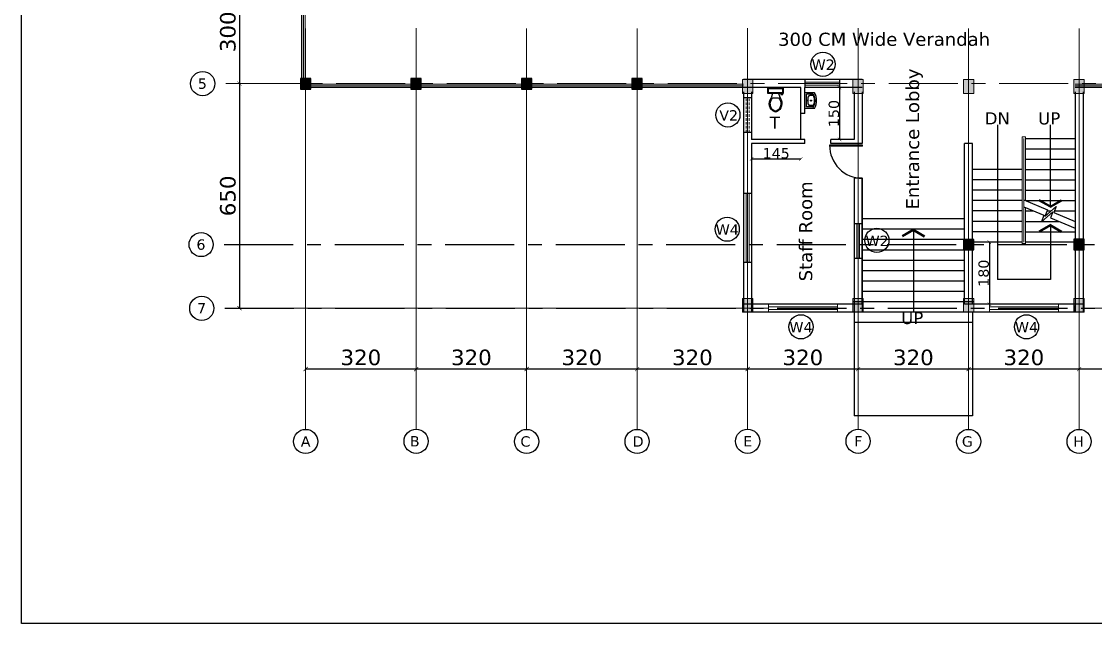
# Model space of a CAD drawing. Header units: millimetres. Extents: x 360755 to 379544, y -205643 to -201628.
# Drawn here: x 373935 to 377046, y -205594 to -203852 of the extents above; entities that cross this region are included whole.
import ezdxf
from ezdxf.enums import TextEntityAlignment as Align

# ---------------------------------------------------------------- set-up
doc = ezdxf.new("R2010")
doc.units = ezdxf.units.MM
doc.header["$LTSCALE"] = 2
doc.header["$MEASUREMENT"] = 0
doc.header["$PDMODE"] = 34
for name, pattern in [('CENTER', [2, 1.25, -0.25, 0.25, -0.25]), ('DASHED2', [0.375, 0.25, -0.125]), ('HIDDEN', [0.375, 0.25, -0.125])]:
    doc.linetypes.add(name, pattern=pattern)
for name, color, linetype in [('COLS', 2, 'Continuous'), ('DOOR N WINDOWS', 15, 'Continuous'), ('furniture', 141, 'Continuous'), ('p col', 103, 'Continuous'), ('p door', 23, 'Continuous'), ('p wall', 43, 'Continuous'), ('TEXT', 7, 'Continuous'), ('TEXT DWG', 10, 'Continuous'), ('trees', 3, 'Continuous'), ('Wall', 43, 'Continuous')]:
    doc.layers.add(name, color=color, linetype=linetype)
for name, color, linetype, lineweight in [('h ra', 223, 'Continuous', 9), ('hatch', 253, 'Continuous', 9), ('thin', 155, 'Continuous', 9)]:
    doc.layers.add(name, color=color, linetype=linetype, lineweight=lineweight)
doc.styles.add('ERNATFORDIM', font='verdana.ttf')
doc.styles.add('p1', font='verdana.ttf', dxfattribs={"height": 30})
doc.styles.add('S 40', font='verdana.ttf', dxfattribs={"height": 40})
doc.styles.add('S 45', font='verdana.ttf', dxfattribs={"height": 45})
doc.styles.add('ver25', font='verdana.ttf', dxfattribs={"height": 25})
doc.dimstyles.new('S 40', dxfattribs={"dimtxt": 35, "dimasz": 12, "dimexe": 1.25, "dimexo": 0.625, "dimgap": 10, "dimtad": 1, "dimdec": 0, "dimtxsty": 'S 40', "dimblk": 'ARCHTICK', "dimcen": 2.5, "dimclrd": 96, "dimclre": 128, "dimclrt": 96, "dimadec": 0, "dimazin": 0, "dimtfac": 1, "dimtdec": 0, "dimtmove": 1, "dimatfit": 3, "dimldrblk": 'OPEN30', "dimfxl": 1, "dimlwe": 5, "dimarcsym": 0})
doc.dimstyles.get("Standard").update_dxf_attribs({"dimtxt": 0.18, "dimasz": 0.18, "dimexe": 0.18, "dimexo": 0.0625, "dimgap": 0.09, "dimtad": 0, "dimtih": 1, "dimtoh": 1, "dimdec": 4, "dimzin": 0, "dimdsep": 46, "dimtxsty": 'Standard', "dimcen": 0.09, "dimadec": 0, "dimazin": 0, "dimtfac": 1, "dimtdec": 4, "dimtofl": 0, "dimtmove": 0, "dimatfit": 3, "dimfxl": 1, "dimtolj": 1, "dimtzin": 0, "dimarcsym": 0})

# ---------------------------------------------------------------- blocks, each defined once
blk = doc.blocks.new('A$C325B0907')
at = {"layer": 'furniture'}
for p, q in [((22.5, 17.1), (-22.5, 17.1)), ((-22.5, 17.1), (-22.5, 0)), ((-22.5, 0), (22.5, 0)), ((-20.4, 12.9), (-20.4, 4.3)), ((18.2, 15), (-18.2, 15)), ((-18.2, 2.1), (18.2, 2.1)), ((-8.6, 17.1), (-12.9, 30)), ((-8.6, 30), (8.6, 30)), ((8.6, 17.1), (12.9, 30)), ((15, 20.4), (21.4, 20.4)), ((15, 17.1), (15, 20.4)), ((21.4, 18.2), (17.1, 18.2)), ((17.1, 18.2), (17.1, 17.1)), ((20.4, 4.3), (20.4, 12.9)), ((21.4, 20.4), (21.4, 18.2)), ((22.5, 0), (22.5, 17.1))]:
    blk.add_line(p, q, dxfattribs=at)
for centre, major_axis, start_param, end_param in [((7.5, 46.2), (18.4, 18.4), 1.169867, 3.028682), ((9, 46.8), (17.2, 17.2), 1.327375, 3.117718), ((0, 59.7), (-6.06, 6.06), -1.208958, -0.361839), ((0, 62.1), (6.06, 6.06), 0.521165, 1.049632), ((-7.5, 46.2), (-18.4, 18.4), 3.2545, 5.113316), ((-9, 46.8), (-17.2, 17.2), 3.165464, 4.955807), ((-18.5, 13.1), (-1.34, 1.34), -0.927295, 0.927295), ((-18.5, 4), (1.34, 1.34), 2.214297, 4.068888), ((18.5, 13.1), (-1.34, 1.34), 3.785094, 5.639684), ((18.5, 4), (-1.34, 1.34), 2.214297, 4.068888)]:
    blk.add_ellipse(centre, major_axis=major_axis, ratio=1, start_param=start_param, end_param=end_param, dxfattribs=at)
blk = doc.blocks.new('A$C398B4A17')
at = {"color": 4}
for p, q in [((-25, -30.3), (-25, 0)), ((-25, 0), (25, 0)), ((25, -30.3), (25, 0)), ((-20.5, -25), (-20.5, -4.5)), ((-20.5, -4.5), (20.5, -4.5)), ((-16.1, -24.9), (-16.1, -15.2)), ((-11.6, -10.7), (11.6, -10.7)), ((16.1, -24.9), (16.1, -15.2)), ((20.5, -25), (20.5, -4.5))]:
    blk.add_line(p, q, dxfattribs=at)
for centre, radius in [((0, -19.6), 1.79), ((0, -19.6), 1.52), ((0, -7.6), 1.4)]:
    blk.add_circle(centre, radius, dxfattribs=at)
for centre, radius, start, end in [((0, 9.7), 47.2, 237.9844, 302.0156), ((-16.1, -25), 4.46, 180, 245.1395), ((0, 9.7), 42.7, 245.1395, 294.8605), ((-11.6, -15.2), 4.46, 90, 180), ((-11.6, -24.9), 4.46, 180, 251.4273), ((0, 9.7), 40.9, 251.4273, 288.5727), ((11.6, -15.2), 4.46, 0, 90), ((11.6, -24.9), 4.46, 288.5727, 0), ((16.1, -25), 4.46, 294.8605, 0)]:
    blk.add_arc(centre, radius, start, end, dxfattribs=at)
blk = doc.blocks.new('_ArchTick')
at = {"layer": 'p col', "color": 0, "const_width": 0.15}
blk.add_lwpolyline([(-0.5, -0.5), (0.5, 0.5)], dxfattribs=at)
blk = doc.blocks.new('*D792')
at = {"layer": 'Defpoints', "color": 0}
for p in [(374769.9, -203731.4), (374566.9, -204031.4), (374769.9, -204031.4)]:
    blk.add_point(p, dxfattribs=at)
at = {"layer": 'Wall', "color": 128, "lineweight": 5}
for p, q in [((374769.3, -203731.4), (374565.6, -203731.4)), ((374769.3, -204031.4), (374565.6, -204031.4))]:
    blk.add_line(p, q, dxfattribs=at)
at = {"layer": 'Wall', "color": 96, "lineweight": -2}
blk.add_line((374566.9, -203731.4), (374566.9, -204031.4), dxfattribs=at)
at = {"layer": 'Wall', "color": 96, "lineweight": -2, "xscale": 12, "yscale": 12, "zscale": 12}
for p, rotation in [((374566.9, -203731.4), 90), ((374566.9, -204031.4), 270)]:
    blk.add_blockref('_ArchTick', p, dxfattribs=dict(at, rotation=rotation))
at = {"layer": 'Wall', "color": 96, "insert": (374533.4, -203881.4), "char_height": 45, "attachment_point": 5, "rotation": 90, "style": 'S 45'}
blk.add_mtext('300', dxfattribs=at)
blk = doc.blocks.new('_Open30')
at = {"color": 0, "linetype": 'ByBlock', "lineweight": -2}
for p, q in [((-1, 0.27), (0, 0)), ((0, 0), (-1, -0.27)), ((0, 0), (-1, 0))]:
    blk.add_line(p, q, dxfattribs=at)
blk = doc.blocks.new('*D812')
at = {"layer": 'Defpoints', "color": 0}
for p in [(376998.4, -204054.9), (377318.4, -204054.9), (376998.4, -204857.5)]:
    blk.add_point(p, dxfattribs=at)
at = {"layer": 'Wall', "color": 128, "lineweight": 5}
for p, q in [((376998.4, -204055.6), (376998.4, -204858.7)), ((377318.4, -204055.6), (377318.4, -204858.7))]:
    blk.add_line(p, q, dxfattribs=at)
at = {"layer": 'Wall', "color": 96, "lineweight": -2}
blk.add_line((377318.4, -204857.5), (376998.4, -204857.5), dxfattribs=at)
at = {"layer": 'Wall', "color": 96, "lineweight": -2, "xscale": 12, "yscale": 12, "zscale": 12, "rotation": 180}
blk.add_blockref('_ArchTick', (376998.4, -204857.5), dxfattribs=at)
at = {"layer": 'Wall', "color": 96, "lineweight": -2, "xscale": 12, "yscale": 12, "zscale": 12}
blk.add_blockref('_ArchTick', (377318.4, -204857.5), dxfattribs=at)
at = {"layer": 'Wall', "color": 96, "insert": (377158.4, -204824), "char_height": 45, "attachment_point": 5, "style": 'S 45'}
blk.add_mtext('320', dxfattribs=at)
blk = doc.blocks.new('*D813')
at = {"layer": 'Defpoints', "color": 0}
for p in [(376678.4, -204054.9), (376998.4, -204054.9), (376678.4, -204857.5)]:
    blk.add_point(p, dxfattribs=at)
at = {"layer": 'Wall', "color": 128, "lineweight": 5}
for p, q in [((376678.4, -204055.6), (376678.4, -204858.7)), ((376998.4, -204055.6), (376998.4, -204858.7))]:
    blk.add_line(p, q, dxfattribs=at)
at = {"layer": 'Wall', "color": 96, "lineweight": -2}
blk.add_line((376998.4, -204857.5), (376678.4, -204857.5), dxfattribs=at)
at = {"layer": 'Wall', "color": 96, "lineweight": -2, "xscale": 12, "yscale": 12, "zscale": 12, "rotation": 180}
blk.add_blockref('_ArchTick', (376678.4, -204857.5), dxfattribs=at)
at = {"layer": 'Wall', "color": 96, "lineweight": -2, "xscale": 12, "yscale": 12, "zscale": 12}
blk.add_blockref('_ArchTick', (376998.4, -204857.5), dxfattribs=at)
at = {"layer": 'Wall', "color": 96, "insert": (376838.4, -204824), "char_height": 45, "attachment_point": 5, "style": 'S 45'}
blk.add_mtext('320', dxfattribs=at)
blk = doc.blocks.new('*D814')
at = {"layer": 'Defpoints', "color": 0}
for p in [(376358.4, -204054.9), (376678.4, -204054.9), (376358.4, -204857.5)]:
    blk.add_point(p, dxfattribs=at)
at = {"layer": 'Wall', "color": 128, "lineweight": 5}
for p, q in [((376358.4, -204055.6), (376358.4, -204858.7)), ((376678.4, -204055.6), (376678.4, -204858.7))]:
    blk.add_line(p, q, dxfattribs=at)
at = {"layer": 'Wall', "color": 96, "lineweight": -2}
blk.add_line((376678.4, -204857.5), (376358.4, -204857.5), dxfattribs=at)
at = {"layer": 'Wall', "color": 96, "lineweight": -2, "xscale": 12, "yscale": 12, "zscale": 12, "rotation": 180}
blk.add_blockref('_ArchTick', (376358.4, -204857.5), dxfattribs=at)
at = {"layer": 'Wall', "color": 96, "lineweight": -2, "xscale": 12, "yscale": 12, "zscale": 12}
blk.add_blockref('_ArchTick', (376678.4, -204857.5), dxfattribs=at)
at = {"layer": 'Wall', "color": 96, "insert": (376518.4, -204824), "char_height": 45, "attachment_point": 5, "style": 'S 45'}
blk.add_mtext('320', dxfattribs=at)
blk = doc.blocks.new('*D815')
at = {"layer": 'Defpoints', "color": 0}
for p in [(376038.4, -204042.9), (376358.4, -204054.9), (376038.4, -204857.5)]:
    blk.add_point(p, dxfattribs=at)
at = {"layer": 'Wall', "color": 128, "lineweight": 5}
for p, q in [((376038.4, -204043.6), (376038.4, -204858.7)), ((376358.4, -204055.6), (376358.4, -204858.7))]:
    blk.add_line(p, q, dxfattribs=at)
at = {"layer": 'Wall', "color": 96, "lineweight": -2}
blk.add_line((376358.4, -204857.5), (376038.4, -204857.5), dxfattribs=at)
at = {"layer": 'Wall', "color": 96, "lineweight": -2, "xscale": 12, "yscale": 12, "zscale": 12, "rotation": 180}
blk.add_blockref('_ArchTick', (376038.4, -204857.5), dxfattribs=at)
at = {"layer": 'Wall', "color": 96, "lineweight": -2, "xscale": 12, "yscale": 12, "zscale": 12}
blk.add_blockref('_ArchTick', (376358.4, -204857.5), dxfattribs=at)
at = {"layer": 'Wall', "color": 96, "insert": (376198.4, -204824), "char_height": 45, "attachment_point": 5, "style": 'S 45'}
blk.add_mtext('320', dxfattribs=at)
blk = doc.blocks.new('*D816')
at = {"layer": 'Defpoints', "color": 0}
for p in [(375718.4, -204054.9), (376038.4, -204042.9), (375718.4, -204857.5)]:
    blk.add_point(p, dxfattribs=at)
at = {"layer": 'Wall', "color": 128, "lineweight": 5}
for p, q in [((375718.4, -204055.6), (375718.4, -204858.7)), ((376038.4, -204043.6), (376038.4, -204858.7))]:
    blk.add_line(p, q, dxfattribs=at)
at = {"layer": 'Wall', "color": 96, "lineweight": -2}
blk.add_line((376038.4, -204857.5), (375718.4, -204857.5), dxfattribs=at)
at = {"layer": 'Wall', "color": 96, "lineweight": -2, "xscale": 12, "yscale": 12, "zscale": 12, "rotation": 180}
blk.add_blockref('_ArchTick', (375718.4, -204857.5), dxfattribs=at)
at = {"layer": 'Wall', "color": 96, "lineweight": -2, "xscale": 12, "yscale": 12, "zscale": 12}
blk.add_blockref('_ArchTick', (376038.4, -204857.5), dxfattribs=at)
at = {"layer": 'Wall', "color": 96, "insert": (375878.4, -204824), "char_height": 45, "attachment_point": 5, "style": 'S 45'}
blk.add_mtext('320', dxfattribs=at)
blk = doc.blocks.new('*D817')
at = {"layer": 'Defpoints', "color": 0}
for p in [(375398.4, -204054.9), (375718.4, -204054.9), (375398.4, -204857.5)]:
    blk.add_point(p, dxfattribs=at)
at = {"layer": 'Wall', "color": 128, "lineweight": 5}
for p, q in [((375398.4, -204055.6), (375398.4, -204858.7)), ((375718.4, -204055.6), (375718.4, -204858.7))]:
    blk.add_line(p, q, dxfattribs=at)
at = {"layer": 'Wall', "color": 96, "lineweight": -2}
blk.add_line((375718.4, -204857.5), (375398.4, -204857.5), dxfattribs=at)
at = {"layer": 'Wall', "color": 96, "lineweight": -2, "xscale": 12, "yscale": 12, "zscale": 12, "rotation": 180}
blk.add_blockref('_ArchTick', (375398.4, -204857.5), dxfattribs=at)
at = {"layer": 'Wall', "color": 96, "lineweight": -2, "xscale": 12, "yscale": 12, "zscale": 12}
blk.add_blockref('_ArchTick', (375718.4, -204857.5), dxfattribs=at)
at = {"layer": 'Wall', "color": 96, "insert": (375558.4, -204824), "char_height": 45, "attachment_point": 5, "style": 'S 45'}
blk.add_mtext('320', dxfattribs=at)
blk = doc.blocks.new('*D818')
at = {"layer": 'Defpoints', "color": 0}
for p in [(375078.4, -204054.9), (375398.4, -204054.9), (375078.4, -204857.5)]:
    blk.add_point(p, dxfattribs=at)
at = {"layer": 'Wall', "color": 128, "lineweight": 5}
for p, q in [((375078.4, -204055.6), (375078.4, -204858.7)), ((375398.4, -204055.6), (375398.4, -204858.7))]:
    blk.add_line(p, q, dxfattribs=at)
at = {"layer": 'Wall', "color": 96, "lineweight": -2}
blk.add_line((375398.4, -204857.5), (375078.4, -204857.5), dxfattribs=at)
at = {"layer": 'Wall', "color": 96, "lineweight": -2, "xscale": 12, "yscale": 12, "zscale": 12, "rotation": 180}
blk.add_blockref('_ArchTick', (375078.4, -204857.5), dxfattribs=at)
at = {"layer": 'Wall', "color": 96, "lineweight": -2, "xscale": 12, "yscale": 12, "zscale": 12}
blk.add_blockref('_ArchTick', (375398.4, -204857.5), dxfattribs=at)
at = {"layer": 'Wall', "color": 96, "insert": (375238.4, -204824), "char_height": 45, "attachment_point": 5, "style": 'S 45'}
blk.add_mtext('320', dxfattribs=at)
blk = doc.blocks.new('*D819')
at = {"layer": 'Defpoints', "color": 0}
for p in [(374758.4, -204054.9), (375078.4, -204054.9), (374758.4, -204857.5)]:
    blk.add_point(p, dxfattribs=at)
at = {"layer": 'Wall', "color": 128, "lineweight": 5}
for p, q in [((374758.4, -204055.6), (374758.4, -204858.7)), ((375078.4, -204055.6), (375078.4, -204858.7))]:
    blk.add_line(p, q, dxfattribs=at)
at = {"layer": 'Wall', "color": 96, "lineweight": -2}
blk.add_line((375078.4, -204857.5), (374758.4, -204857.5), dxfattribs=at)
at = {"layer": 'Wall', "color": 96, "lineweight": -2, "xscale": 12, "yscale": 12, "zscale": 12, "rotation": 180}
blk.add_blockref('_ArchTick', (374758.4, -204857.5), dxfattribs=at)
at = {"layer": 'Wall', "color": 96, "lineweight": -2, "xscale": 12, "yscale": 12, "zscale": 12}
blk.add_blockref('_ArchTick', (375078.4, -204857.5), dxfattribs=at)
at = {"layer": 'Wall', "color": 96, "insert": (374918.4, -204824), "char_height": 45, "attachment_point": 5, "style": 'S 45'}
blk.add_mtext('320', dxfattribs=at)
blk = doc.blocks.new('*D820')
at = {"layer": 'Defpoints', "color": 0}
for p in [(374746.9, -204031.4), (374566.8, -204680.9), (376098.4, -204680.9)]:
    blk.add_point(p, dxfattribs=at)
at = {"layer": 'Wall', "color": 128, "lineweight": 5}
for p, q in [((374746.3, -204031.4), (374565.6, -204031.4)), ((376097.8, -204680.9), (374565.6, -204680.9))]:
    blk.add_line(p, q, dxfattribs=at)
at = {"layer": 'Wall', "color": 96, "lineweight": -2}
blk.add_line((374566.8, -204031.4), (374566.8, -204680.9), dxfattribs=at)
at = {"layer": 'Wall', "color": 96, "lineweight": -2, "xscale": 12, "yscale": 12, "zscale": 12}
for p, rotation in [((374566.8, -204031.4), 90), ((374566.8, -204680.9), 270)]:
    blk.add_blockref('_ArchTick', p, dxfattribs=dict(at, rotation=rotation))
at = {"layer": 'Wall', "color": 96, "insert": (374533.4, -204356.2), "char_height": 45, "attachment_point": 5, "rotation": 90, "style": 'S 45'}
blk.add_mtext('650', dxfattribs=at)
blk = doc.blocks.new('*D821')
at = {"layer": 'Defpoints', "color": 0}
for p in [(378289.9, -204031.4), (377009.9, -204681.4), (378458.3, -204681.4)]:
    blk.add_point(p, dxfattribs=at)
at = {"layer": 'Wall', "color": 128, "lineweight": 5}
for p, q in [((378290.5, -204031.4), (378459.5, -204031.4)), ((377010.5, -204681.4), (378459.5, -204681.4))]:
    blk.add_line(p, q, dxfattribs=at)
at = {"layer": 'Wall', "color": 96, "lineweight": -2}
blk.add_line((378458.3, -204031.4), (378458.3, -204681.4), dxfattribs=at)
at = {"layer": 'Wall', "color": 96, "lineweight": -2, "xscale": 12, "yscale": 12, "zscale": 12}
for p, rotation in [((378458.3, -204031.4), 90), ((378458.3, -204681.4), 270)]:
    blk.add_blockref('_ArchTick', p, dxfattribs=dict(at, rotation=rotation))
at = {"layer": 'Wall', "color": 96, "insert": (378424.9, -204356.4), "char_height": 45, "attachment_point": 5, "rotation": 90, "style": 'S 45'}
blk.add_mtext('650', dxfattribs=at)
blk = doc.blocks.new('*D857')
at = {"layer": 'Defpoints', "color": 0}
for p in [(376323.9, -204042.9), (376304.5, -204192.9), (376323.9, -204192.9)]:
    blk.add_point(p, dxfattribs=at)
at = {"layer": 'p wall', "color": 128, "linetype": 'HIDDEN', "lineweight": 5}
for p, q in [((376308.5, -204042.9), (376303.3, -204042.9)), ((376308.5, -204192.9), (376303.3, -204192.9))]:
    blk.add_line(p, q, dxfattribs=at)
at = {"layer": 'p wall', "color": 96, "lineweight": -2}
blk.add_line((376304.5, -204042.9), (376304.5, -204192.9), dxfattribs=at)
at = {"layer": 'p wall', "color": 96, "lineweight": -2, "xscale": 10, "yscale": 10, "zscale": 10}
for p, rotation in [((376304.5, -204042.9), 90), ((376304.5, -204192.9), 270)]:
    blk.add_blockref('_ArchTick', p, dxfattribs=dict(at, rotation=rotation))
at = {"layer": 'p wall', "color": 96, "insert": (376288.3, -204117.9), "char_height": 30, "attachment_point": 5, "rotation": 90, "style": 'p1'}
blk.add_mtext('150', dxfattribs=at)
blk = doc.blocks.new('*D859')
at = {"layer": 'Defpoints', "color": 0}
for p in [(376693.4, -204489.9), (376693.4, -204669.9), (376738.4, -204669.9)]:
    blk.add_point(p, dxfattribs=at)
at = {"layer": 'p wall', "color": 128, "linetype": 'HIDDEN', "lineweight": 5}
for p, q in [((376734.4, -204489.9), (376739.7, -204489.9)), ((376734.4, -204669.9), (376739.7, -204669.9))]:
    blk.add_line(p, q, dxfattribs=at)
at = {"layer": 'p wall', "color": 96, "lineweight": -2}
blk.add_line((376738.4, -204489.9), (376738.4, -204669.9), dxfattribs=at)
at = {"layer": 'p wall', "color": 96, "lineweight": -2, "xscale": 10, "yscale": 10, "zscale": 10}
for p, rotation in [((376738.4, -204489.9), 90), ((376738.4, -204669.9), 270)]:
    blk.add_blockref('_ArchTick', p, dxfattribs=dict(at, rotation=rotation))
at = {"layer": 'p wall', "color": 96, "insert": (376722.1, -204579.9), "char_height": 30, "attachment_point": 5, "rotation": 90, "style": 'p1'}
blk.add_mtext('180', dxfattribs=at)

msp = doc.modelspace()

# ---------------------------------------------------------------- hatches: boundary and pattern name
at = {"layer": 'hatch', "linetype": 'Continuous'}
for points in [[(374773.4, -204047), (374743.4, -204047), (374743.4, -204017), (374773.4, -204017)], [(375093.4, -204047), (375063.4, -204047), (375063.4, -204017), (375093.4, -204017)], [(375413.4, -204047), (375383.4, -204047), (375383.4, -204017), (375413.4, -204017)], [(375733.4, -204047), (375703.4, -204047), (375703.4, -204017), (375733.4, -204017)], [(376053.4, -204059.9), (376023.4, -204059.9), (376023.4, -204019.9), (376053.4, -204019.9)], [(376373.4, -204059.9), (376343.4, -204059.9), (376343.4, -204019.9), (376373.4, -204019.9)], [(376693.4, -204059.9), (376663.4, -204059.9), (376663.4, -204019.9), (376693.4, -204019.9)], [(377013.4, -204059.9), (376983.4, -204059.9), (376983.4, -204019.9), (377013.4, -204019.9)], [(376693.4, -204512.1), (376663.4, -204512.1), (376663.4, -204482.1), (376693.4, -204482.1)], [(377013.4, -204511.9), (376983.4, -204511.9), (376983.4, -204481.9), (377013.4, -204481.9)], [(376053.4, -204692.9), (376023.4, -204692.9), (376023.4, -204652.9), (376053.4, -204652.9)], [(376373.4, -204692.9), (376343.4, -204692.9), (376343.4, -204652.9), (376373.4, -204652.9)], [(376693.4, -204692.9), (376663.4, -204692.9), (376663.4, -204652.9), (376693.4, -204652.9)], [(377013.4, -204692.9), (376983.4, -204692.9), (376983.4, -204652.9), (377013.4, -204652.9)]]:
    msp.add_hatch(color=7, dxfattribs=at).paths.add_polyline_path(points)

# ---------------------------------------------------------------- linework, layer by layer
at = {"color": 7}
msp.add_lwpolyline([(373935.5, -205593.7), (373935.5, -201628.1), (379544.1, -201628.1), (379544.1, -205593.7)], close=True, dxfattribs=at)
at = {"layer": 'COLS', "color": 7, "linetype": 'Continuous'}
for p, q in [((374773.4, -204017), (374743.4, -204017)), ((374743.4, -204017), (374743.4, -204047)), ((374773.4, -204047), (374773.4, -204017)), ((375093.4, -204017), (375063.4, -204017)), ((375063.4, -204017), (375063.4, -204047)), ((375093.4, -204047), (375093.4, -204017)), ((375413.4, -204017), (375383.4, -204017)), ((375383.4, -204017), (375383.4, -204047)), ((375413.4, -204047), (375413.4, -204017)), ((375733.4, -204017), (375703.4, -204017)), ((375703.4, -204017), (375703.4, -204047)), ((375733.4, -204047), (375733.4, -204017)), ((374743.4, -204047), (374773.4, -204047)), ((375063.4, -204047), (375093.4, -204047)), ((375383.4, -204047), (375413.4, -204047)), ((375703.4, -204047), (375733.4, -204047)), ((376693.4, -204482.1), (376663.4, -204482.1)), ((376663.4, -204482.1), (376663.4, -204512.1)), ((376693.4, -204512.1), (376693.4, -204482.1)), ((377013.4, -204481.9), (376983.4, -204481.9)), ((376983.4, -204481.9), (376983.4, -204511.9)), ((377013.4, -204511.9), (377013.4, -204481.9)), ((376663.4, -204512.1), (376693.4, -204512.1)), ((376983.4, -204511.9), (377013.4, -204511.9))]:
    msp.add_line(p, q, dxfattribs=at)
at = {"layer": 'DOOR N WINDOWS', "color": 7, "ltscale": 8}
for p, q in [((376370.9, -204209.9), (376275.9, -204209.9)), ((376370.9, -204211.9), (376275.9, -204211.9)), ((376370.9, -204211.9), (376370.9, -204209.9))]:
    msp.add_line(p, q, dxfattribs=at)
msp.add_arc((376369.9, -204210.9), 94, 179.3905, 270.6095, dxfattribs=at)
at = {"layer": 'h ra', "color": 7, "linetype": 'Continuous'}
for p, q in [((374751.9, -203764.9), (374751.9, -204042.9)), ((374756.9, -203764.9), (374756.9, -204042.9)), ((374746.9, -204032.9), (376026.9, -204032.9)), ((374746.9, -204037.9), (376026.9, -204037.9)), ((378289.9, -204032.9), (376986.9, -204032.9)), ((378289.9, -204037.9), (376986.9, -204037.9)), ((376833.4, -204184.9), (376843.4, -204184.9)), ((376833.4, -204494.9), (376833.4, -204184.9)), ((376838.4, -204489.9), (376838.4, -204189.9)), ((376843.4, -204369.9), (376843.4, -204184.9)), ((376843.4, -204494.9), (376843.4, -204389.9))]:
    msp.add_line(p, q, dxfattribs=at)
at = {"layer": 'hatch', "color": 7, "linetype": 'Continuous'}
for points in [[(376053.4, -204059.9), (376023.4, -204059.9), (376023.4, -204019.9), (376053.4, -204019.9)], [(376373.4, -204059.9), (376343.4, -204059.9), (376343.4, -204019.9), (376373.4, -204019.9)], [(376693.4, -204059.9), (376663.4, -204059.9), (376663.4, -204019.9), (376693.4, -204019.9)], [(377013.4, -204059.9), (376983.4, -204059.9), (376983.4, -204019.9), (377013.4, -204019.9)], [(376053.4, -204692.9), (376023.4, -204692.9), (376023.4, -204652.9), (376053.4, -204652.9)], [(376373.4, -204692.9), (376343.4, -204692.9), (376343.4, -204652.9), (376373.4, -204652.9)], [(376693.4, -204692.9), (376663.4, -204692.9), (376663.4, -204652.9), (376693.4, -204652.9)], [(377013.4, -204692.9), (376983.4, -204692.9), (376983.4, -204652.9), (377013.4, -204652.9)]]:
    msp.add_lwpolyline(points, close=True, dxfattribs=at)
at = {"layer": 'p door', "color": 7, "lineweight": 15}
for p, q in [((376304.4, -204027.4), (376204.4, -204027.4)), ((376304.4, -204035.4), (376204.4, -204035.4)), ((376034.4, -204548.9), (376034.4, -204348.9)), ((376042.4, -204548.9), (376042.4, -204348.9)), ((376354.4, -204537.4), (376354.4, -204437.4)), ((376362.4, -204537.4), (376362.4, -204437.4)), ((376098.4, -204669.4), (376098.4, -204692.4)), ((376298.4, -204676.9), (376098.4, -204676.9)), ((376298.4, -204684.9), (376098.4, -204684.9)), ((376298.4, -204669.4), (376298.4, -204692.4)), ((376738.4, -204669.4), (376738.4, -204692.4)), ((376938.4, -204676.9), (376738.4, -204676.9)), ((376938.4, -204684.9), (376738.4, -204684.9)), ((376938.4, -204669.4), (376938.4, -204692.4))]:
    msp.add_line(p, q, dxfattribs=at)
at = {"layer": 'p door', "color": 7, "linetype": 'DASHED2', "lineweight": 15, "ltscale": 15}
for p, q in [((376034.4, -204172.6), (376034.4, -204072.6)), ((376042.4, -204172.6), (376042.4, -204072.6))]:
    msp.add_line(p, q, dxfattribs=at)
at = {"layer": 'p wall', "color": 7, "linetype": 'Continuous'}
for p, q in [((374746.9, -202519.9), (374746.9, -204042.9)), ((376369.9, -204019.9), (376026.9, -204019.9)), ((376192.4, -204042.9), (374746.9, -204042.9)), ((376049.9, -204042.9), (375884.4, -204042.9)), ((376026.9, -204054.9), (376026.9, -204692.9)), ((376049.9, -204054.9), (376049.9, -204192.9)), ((376369.9, -204042.9), (376204.4, -204042.9)), ((376346.9, -204054.9), (376346.9, -204192.9)), ((376369.9, -204054.9), (376369.9, -204204.9)), ((378289.9, -204042.9), (376986.9, -204042.9)), ((376986.9, -204054.9), (376986.9, -204692.9)), ((377009.9, -204054.9), (377009.9, -204692.9)), ((376204.4, -204117.9), (376192.4, -204117.9)), ((376761.7, -204151), (376761.7, -204597.8)), ((376915.2, -204385.8), (376915.2, -204150.5)), ((376204.4, -204192.9), (376049.9, -204192.9)), ((376346.9, -204192.9), (376279.4, -204192.9)), ((376843.4, -204189.9), (376986.9, -204189.9)), ((376204.4, -204204.9), (376049.9, -204204.9)), ((376049.9, -204204.9), (376049.9, -204692.9)), ((376369.9, -204204.9), (376279.4, -204204.9)), ((376843.4, -204219.9), (376986.9, -204219.9)), ((376843.4, -204249.9), (376986.9, -204249.9)), ((376833.4, -204279.9), (376689.9, -204279.9)), ((376843.4, -204279.9), (376986.9, -204279.9)), ((376369.9, -204304.9), (376346.9, -204304.9)), ((376346.9, -204304.9), (376346.9, -204992.9)), ((376369.9, -204304.9), (376369.9, -204692.9)), ((376833.4, -204309.9), (376689.9, -204309.9)), ((376843.4, -204309.9), (376986.9, -204309.9)), ((376833.4, -204339.9), (376689.9, -204339.9)), ((376843.4, -204339.9), (376986.9, -204339.9)), ((376833.4, -204369.9), (376689.9, -204369.9)), ((376843.4, -204369.9), (376986.9, -204369.9)), ((376915.2, -204389.3), (376882.2, -204370.3)), ((376915.2, -204385.8), (376883.7, -204367.7)), ((376915.2, -204385.8), (376946.6, -204367.7)), ((376915.2, -204389.3), (376948.1, -204370.3)), ((376833.4, -204399.9), (376689.9, -204399.9)), ((376843.4, -204399.9), (376867.4, -204399.9)), ((376905.1, -204399.9), (376917.2, -204399.9)), ((376926.7, -204399.9), (376986.9, -204399.9)), ((376666.9, -204422.9), (376369.9, -204422.9)), ((376833.4, -204429.9), (376689.9, -204429.9)), ((376843.4, -204429.9), (376939.2, -204429.9)), ((376915.2, -204439.4), (376882.2, -204458.4)), ((376915.2, -204442.9), (376883.7, -204461)), ((376915.2, -204439.4), (376948.1, -204458.4)), ((376915.2, -204442.9), (376946.6, -204461)), ((376915.2, -204442.9), (376915.2, -204597.8)), ((376666.9, -204452.9), (376369.9, -204452.9)), ((376518.4, -204452.9), (376485.5, -204472)), ((376518.4, -204456.4), (376487, -204474.6)), ((376518.4, -204452.9), (376551.3, -204472)), ((376518.4, -204456.4), (376549.8, -204474.6)), ((376518.4, -204456.4), (376518.4, -204691.8)), ((376833.4, -204459.9), (376689.9, -204459.9)), ((376843.4, -204459.9), (376986.9, -204459.9)), ((376666.9, -204482.9), (376369.9, -204482.9)), ((376833.4, -204489.9), (376689.9, -204489.9)), ((376843.4, -204494.9), (376833.4, -204494.9)), ((376986.9, -204489.9), (376843.4, -204489.9)), ((376666.9, -204512.9), (376369.9, -204512.9)), ((376666.9, -204542.9), (376369.9, -204542.9)), ((376666.9, -204572.9), (376369.9, -204572.9)), ((376915.2, -204597.8), (376761.7, -204597.8)), ((376666.9, -204602.9), (376369.9, -204602.9)), ((376666.9, -204632.9), (376369.9, -204632.9)), ((376693.4, -204662.9), (376343.4, -204662.9)), ((376369.9, -204669.9), (376026.9, -204669.9)), ((376369.9, -204669.9), (376026.9, -204669.9)), ((377009.9, -204692.9), (376026.9, -204692.9)), ((377009.9, -204669.9), (376666.9, -204669.9)), ((376689.9, -204722.9), (376346.9, -204722.9))]:
    msp.add_line(p, q, dxfattribs=at)
at = {"layer": 'p wall', "color": 7}
for p, q in [((376049.9, -204249.4), (376192.4, -204249.4)), ((376986.9, -204669.9), (376983.4, -204692.9))]:
    msp.add_line(p, q, dxfattribs=at)
at = {"layer": 'p wall', "color": 7, "linetype": 'Continuous', "flags": 128}
for points in [[(376838.4, -204367.9), (376906.4, -204396.3)], [(376838.4, -204387.8), (376896.7, -204412.2)], [(376896.7, -204412.2), (376889.8, -204431.4), (376922.5, -204402.8), (376915.3, -204420)], [(376906.4, -204396.3), (376899.5, -204415.5), (376932.2, -204386.8), (376925, -204404)], [(376925, -204404), (376986.9, -204429.9)], [(376915.3, -204420), (376986.9, -204449.9)]]:
    msp.add_lwpolyline(points, dxfattribs=at)
at = {"layer": 'p wall', "color": 7}
for centre in [(376256.5, -203975.3), (375981.3, -204122), (375979.3, -204452.7), (376412.7, -204485.1), (376192.8, -204735.2), (376846.1, -204735.2)]:
    msp.add_circle(centre, 35, dxfattribs=at)
at = {"layer": 'thin', "color": 7, "linetype": 'CENTER', "lineweight": 5, "ltscale": 80}
for p, q in [((374758.4, -205031.9), (374758.4, -201768.3)), ((375078.4, -205031.3), (375078.4, -201767.7)), ((375398.4, -205031.9), (375398.4, -201768.3)), ((375718.4, -205031.9), (375718.4, -201768.3)), ((376038.4, -205031.3), (376038.4, -201767.7)), ((376358.4, -205031.3), (376358.4, -201767.7)), ((376678.4, -205031.9), (376678.4, -201768.3)), ((376998.4, -205031.9), (376998.4, -201768.3)), ((378567, -204031.4), (374495.2, -204031.4)), ((378562.6, -204497.1), (374490.8, -204497.1)), ((378562.6, -204497.6), (374490.8, -204497.6)), ((378564.4, -204681.6), (374492.6, -204681.6)), ((378564.4, -204682.1), (374492.6, -204682.1))]:
    msp.add_line(p, q, dxfattribs=at)
at = {"layer": 'trees', "color": 7}
for centre in [(374460.2, -204031.4), (374455.8, -204497.1), (374457.6, -204681.6), (374758.4, -205066.9), (375078.4, -205066.3), (375398.4, -205066.9), (375718.4, -205066.9), (376038.4, -205066.3), (376358.4, -205066.3), (376678.4, -205066.9), (376998.4, -205066.9)]:
    msp.add_circle(centre, 35, dxfattribs=at)
at = {"layer": 'Wall', "color": 7}
for p, q in [((376204.4, -204019.9), (376204.4, -204042.9)), ((376304.4, -204019.9), (376304.4, -204042.9)), ((376049.9, -204072.6), (376026.9, -204072.6)), ((376192.4, -204192.9), (376192.4, -204042.9)), ((376204.4, -204117.9), (376204.4, -204042.9)), ((376049.9, -204172.6), (376026.9, -204172.6)), ((376204.4, -204204.9), (376204.4, -204192.9)), ((376279.4, -204204.9), (376279.4, -204192.9)), ((376666.9, -204669.9), (376666.9, -204204.9)), ((376689.9, -204204.9), (376666.9, -204204.9)), ((376689.9, -204669.9), (376689.9, -204204.9)), ((376369.9, -204669.9), (376369.9, -204304.9)), ((376049.9, -204348.9), (376026.9, -204348.9)), ((376369.9, -204437.4), (376346.9, -204437.4)), ((376369.9, -204537.4), (376346.9, -204537.4)), ((376049.9, -204548.9), (376026.9, -204548.9)), ((376689.9, -204692.9), (376689.9, -204992.9)), ((376689.9, -204992.9), (376346.9, -204992.9))]:
    msp.add_line(p, q, dxfattribs=at)

# ---------------------------------------------------------------- block references
at = {"layer": 'furniture', "color": 7, "xscale": 0.8999999999941792, "yscale": 0.8999999999941792, "zscale": 0.9, "rotation": 90}
msp.add_blockref('A$C398B4A17', (376204.4, -204080.4), dxfattribs=at)
at = {"layer": 'p wall', "color": 7, "xscale": 10, "yscale": 10, "zscale": 10, "rotation": 180}
msp.add_blockref('_ArchTick', (376049.9, -204249.4), dxfattribs=at)
at = {"layer": 'p wall', "color": 7, "xscale": 10, "yscale": 10, "zscale": 10}
msp.add_blockref('_ArchTick', (376192.4, -204249.4), dxfattribs=at)
at = {"layer": 'TEXT DWG', "color": 7, "xscale": -1, "rotation": 180}
msp.add_blockref('A$C325B0907', (376119.3, -204042.9), dxfattribs=at)

# ---------------------------------------------------------------- texts
at = {"layer": 'p wall', "color": 7, "style": 'ERNATFORDIM'}
for s, p in [('W2', (376257.3, -203976.5)), ('V2', (375983.5, -204123.2)), ('W4', (375979.5, -204453.9)), ('W2', (376413.5, -204486.4)), ('W4', (376192.9, -204736.4)), ('W4', (376846.2, -204736.4))]:
    msp.add_text(s, height=30, dxfattribs=at).set_placement(p, align=Align.MIDDLE_CENTER)
at = {"layer": 'p wall', "color": 7, "insert": (376121.2, -204233.2), "char_height": 30, "attachment_point": 5, "style": 'p1'}
msp.add_mtext('145', dxfattribs=at)
at = {"layer": 'TEXT', "color": 7}
for s, height, style, p in [('300 CM Wide Verandah', 38, 'ver25', (376433.6, -203903)), ('5', 30, 'ERNATFORDIM', (374459.3, -204031.4)), ('T', 35, 'ver25', (376116.9, -204144.2)), ('DN', 35, 'p1', (376761.5, -204131.9)), ('UP', 35, 'p1', (376911.7, -204131.9)), ('6', 30, 'ERNATFORDIM', (374455.3, -204497.1)), ('7', 30, 'ERNATFORDIM', (374457, -204681.6)), ('UP', 35, 'p1', (376515, -204709.6)), ('A', 30, 'ERNATFORDIM', (374758.4, -205066.9)), ('B', 30, 'ERNATFORDIM', (375074.4, -205066.3)), ('C', 30, 'ERNATFORDIM', (375394.7, -205066.9)), ('D', 30, 'ERNATFORDIM', (375721.2, -205066.9)), ('E', 30, 'ERNATFORDIM', (376038.4, -205066.3)), ('F', 30, 'ERNATFORDIM', (376359, -205066.3)), ('G', 30, 'ERNATFORDIM', (376674.9, -205066.9)), ('H', 30, 'ERNATFORDIM', (376996.7, -205066.9))]:
    msp.add_text(s, height=height, dxfattribs=dict(at, style=style)).set_placement(p, align=Align.MIDDLE_CENTER)
at = {"layer": 'TEXT', "color": 7, "style": 'ver25'}
for s, p in [('Entrance Lobby', (376516.1, -204191.6)), ('Staff Room', (376206.5, -204458.8))]:
    msp.add_text(s, height=38, rotation=90, dxfattribs=at).set_placement(p, align=Align.MIDDLE_CENTER)

# ---------------------------------------------------------------- dimensions: what is measured, and where the dimension line sits
at = {"layer": 'p wall', "color": 7}
for base, p1, p2, picture, middle in [((376304.5, -204192.9), (376323.9, -204042.9), (376323.9, -204192.9), '*D857', (376288.3, -204117.9)), ((376738.4, -204669.9), (376693.4, -204489.9), (376693.4, -204669.9), '*D859', (376722.1, -204579.9))]:
    dim = msp.add_linear_dim(base=base, p1=p1, p2=p2, angle=90, dimstyle='Standard', override={"dimtxt": 2.5, "dimasz": 10, "dimexe": 1.25, "dimexo": 0.625, "dimgap": 0.625, "dimtad": 1, "dimtih": 0, "dimtoh": 0, "dimdec": 0, "dimzin": 8, "dimdsep": 44, "dimtxsty": 'p1', "dimblk": 'ArchTick', "dimcen": 2.5, "dimclrd": 96, "dimclre": 128, "dimclrt": 96, "dimtdec": 0, "dimtofl": 1, "dimtmove": 1, "dimfxl": 4, "dimfxlon": 1, "dimtolj": 0, "dimtzin": 8, "dimlwe": 5, "dimarcsym": 1}, dxfattribs=at)
    dim.commit()
    dim.dimension.update_dxf_attribs({"geometry": picture, "text_midpoint": middle})
at = {"layer": 'Wall', "color": 7}
for base, p1, p2, angle, picture, middle in [((374566.9, -204031.4), (374769.9, -203731.4), (374769.9, -204031.4), 90, '*D792', (374533.4, -203881.4)), ((374566.8283983, -204680.9427736), (374746.9062248, -204031.4427736), (376098.4062248, -204680.9427736), 90, '*D820', (374533.4066387, -204356.1927736)), ((378458.3, -204681.4), (378289.9, -204031.4), (377009.9, -204681.4), 90, '*D821', (378424.9, -204356.4)), ((374758.4, -204857.5), (375078.4, -204054.9), (374758.4, -204054.9), 180, '*D819', (374918.4, -204824)), ((375078.4, -204857.5), (375398.4, -204054.9), (375078.4, -204054.9), 180, '*D818', (375238.4, -204824)), ((375398.4, -204857.5), (375718.4, -204054.9), (375398.4, -204054.9), 180, '*D817', (375558.4, -204824)), ((375718.4, -204857.5), (376038.4, -204042.9), (375718.4, -204054.9), 180, '*D816', (375878.4, -204824)), ((376038.4, -204857.5), (376358.4, -204054.9), (376038.4, -204042.9), 180, '*D815', (376198.4, -204824)), ((376358.4, -204857.5), (376678.4, -204054.9), (376358.4, -204054.9), 180, '*D814', (376518.4, -204824)), ((376678.4, -204857.5), (376998.4, -204054.9), (376678.4, -204054.9), 180, '*D813', (376838.4, -204824)), ((376998.4, -204857.5), (377318.4, -204054.9), (376998.4, -204054.9), 180, '*D812', (377158.4, -204824))]:
    dim = msp.add_linear_dim(base=base, p1=p1, p2=p2, angle=angle, dimstyle='S 40', override={"dimtxsty": 'S 45'}, dxfattribs=at)
    dim.commit()
    dim.dimension.update_dxf_attribs({"geometry": picture, "text_midpoint": middle})

doc.saveas('drawing.dxf')
